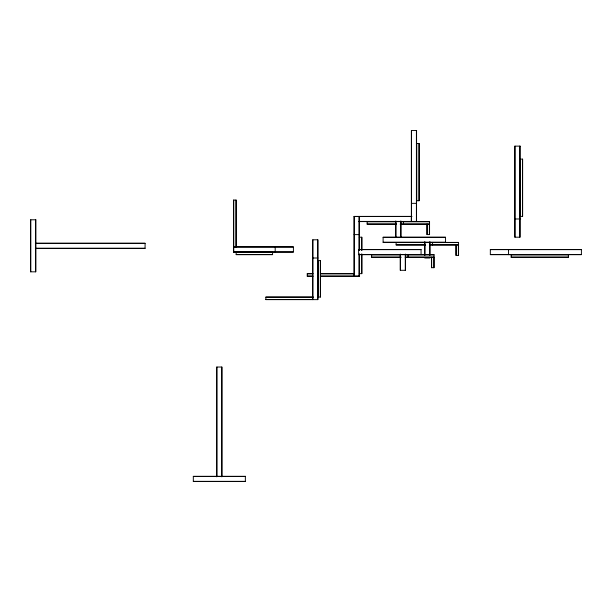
<?xml version="1.0" encoding="UTF-8"?>
<svg xmlns="http://www.w3.org/2000/svg" width="612" height="612" viewBox="0 0 612 612"><rect width="100%" height="100%" fill="white"/><g stroke="black" fill="none" stroke-linecap="round" stroke-linejoin="round"><path stroke-width="0.92" d="M416.573 143.499L419.174 143.499L419.174 200.744L416.573 200.744M520.032 159.135L522.633 159.135L522.633 216.38L520.032 216.38M411.371 203.345L416.573 203.345M411.815 216.38L354.08 216.403L354.08 276.249M354.103 216.541L411.815 216.541M514.83 218.981L520.032 218.981M358.831 221.422L416.55 221.422M358.831 221.582L429.555 221.582L429.555 234.587L426.954 234.587L426.954 224.183M367.116 221.743L396.063 221.743M400.738 221.743L429.555 221.743M367.116 224.023L396.446 224.023M400.225 224.023L429.555 224.023M396.446 224.183L367.116 224.183L367.116 221.582M400.225 224.183L429.555 224.183M354.08 234.618L359.282 234.618M359.282 237.219L361.883 237.219L361.883 250.293M383.112 237.357L445.551 237.357M383.112 242.237L445.551 242.237M396.117 242.559L425.072 242.559M429.746 242.559L458.564 242.559M35.374 243.209L145.082 243.209L145.082 248.411L35.374 248.411M35.374 243.369L145.082 243.369M396.117 244.838L425.447 244.838M429.746 244.838L458.564 244.838M425.447 244.999L396.117 244.999L396.117 242.398M429.746 244.999L458.564 244.999M233.57 246.881L293.408 246.881L293.408 252.083L233.57 252.083L233.57 200.048L236.171 200.048L236.171 247.355M233.57 247.041L293.408 247.041M35.374 248.25L145.082 248.25M358.617 249.642L421.064 249.642M490.334 249.642L581.4 249.642M233.57 251.922L293.408 251.922M236.171 252.243L272.592 252.243M236.171 254.523L272.592 254.523M358.617 254.523L421.064 254.523M490.334 254.523L581.4 254.523M371.629 254.852L400.585 254.852M405.251 254.852L434.069 254.852M511.15 254.852L568.387 254.852M371.629 257.124L400.959 257.124M405.251 257.124L434.069 257.124M511.15 257.124L568.387 257.124M400.959 257.285L371.629 257.285L371.629 254.684M405.251 257.285L434.069 257.285M312.701 258.004L317.903 258.004M424.743 258.004L429.945 258.004M317.903 260.613L320.504 260.613L320.504 297.034L317.903 297.034M312.923 273.648L307.247 273.648L307.247 276.249L312.923 276.249M320.489 273.648L354.547 273.648M359.282 273.648L361.883 273.648L361.883 254.034M307.247 273.809L312.923 273.809M320.489 273.809L354.547 273.809M307.247 276.081L312.923 276.081M320.489 276.081L359.282 276.081M320.489 276.249L359.282 276.249L359.282 254.034M313.176 297.034L265.868 297.034L265.868 299.635L317.903 299.635L317.903 239.797L312.701 239.797L312.701 299.635M265.868 297.195L313.176 297.195M265.868 299.475L313.176 299.475M193.315 476.465L245.351 476.465M193.315 481.346L245.351 481.346M568.387 254.684L568.387 257.285L511.15 257.285L511.15 254.684M522.472 159.135L522.472 216.38M520.192 159.135L520.192 216.38M519.871 146.13L519.871 237.196M514.99 146.13L514.99 237.196M508.549 249.482L508.549 254.684M458.403 244.999L458.403 255.403M456.124 244.999L456.124 255.403M455.963 244.999L455.963 255.403L458.564 255.403L458.564 242.398L383.112 242.398L383.112 237.196L445.551 237.196L445.551 242.398M433.908 257.285L433.908 267.696M432.546 242.398L432.546 244.999M431.636 257.285L431.636 267.696M431.468 257.285L431.468 267.696L434.069 267.696L434.069 254.684L358.617 254.684L358.617 249.482L421.064 249.482L421.064 254.684M429.945 241.924L429.945 255.166M429.785 241.924L429.785 255.166M429.394 224.183L429.394 234.587M427.115 224.183L427.115 234.587M424.904 241.924L424.904 255.166M424.743 241.924L424.743 255.166M419.013 143.499L419.013 200.744M416.734 143.499L416.734 200.744M416.55 221.582L416.573 130.494L411.371 130.494L411.371 221.559L411.394 216.38M416.412 130.494L416.412 221.559M411.532 130.494L411.532 221.559M408.051 254.684L408.051 257.285M405.45 254.21L405.45 270.297L400.248 270.297L400.248 254.21M405.289 254.21L405.289 270.297M403.538 221.582L403.538 224.183M400.937 221.108L400.937 237.196M400.776 221.108L400.776 237.196M400.409 254.21L400.409 270.297M395.895 221.108L395.895 237.196M395.734 221.108L395.734 237.196M361.723 237.219L361.723 250.293M361.723 254.034L361.723 273.648M359.443 237.219L359.443 250.293M359.443 254.034L359.443 273.648M359.252 216.38L359.282 250.293M359.122 216.403L359.122 249.757M359.122 254.485L359.122 276.249M354.241 216.403L354.241 276.249M320.344 260.613L320.344 297.034M318.064 260.613L318.064 297.034M317.743 239.797L317.743 299.635M312.862 239.797L312.862 299.635M275.193 246.881L275.193 252.083M272.592 252.083L272.592 254.684L236.171 254.684L236.171 252.083M236.01 200.048L236.01 247.355M233.73 200.048L233.73 252.083M221.934 476.74L221.934 367.032L216.732 367.032L216.732 476.74M221.773 367.032L221.773 476.74M216.893 367.032L216.893 476.74M35.641 219.792L35.641 271.827M30.761 219.792L30.761 271.827M520.032 146.13L514.83 146.13L514.83 237.196L520.032 237.196L520.032 146.13M35.802 219.792L30.6 219.792L30.6 271.827L35.802 271.827L35.802 219.792M581.4 249.482L490.334 249.482L490.334 254.684L581.4 254.684L581.4 249.482M245.351 476.304L193.315 476.304L193.315 481.506L245.351 481.506L245.351 476.304"/></g></svg>
